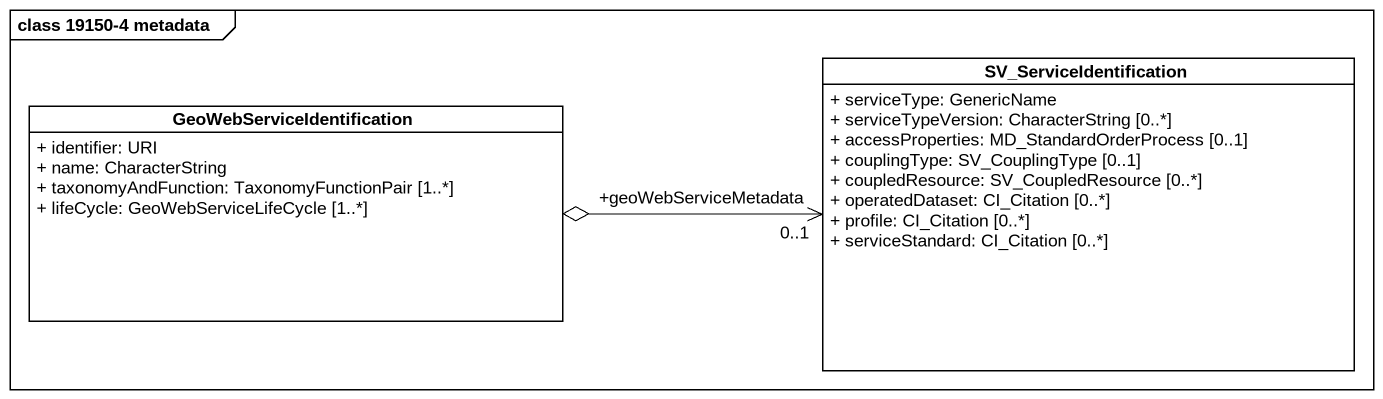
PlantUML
@startuml
mainframe class 19150-4 metadata
hide circle
hide empty members
skinparam classAttributeIconSize 0
class GeoWebServiceIdentification {
  + identifier: URI
  + name: CharacterString
  + taxonomyAndFunction: TaxonomyFunctionPair [1..*]
  + lifeCycle: GeoWebServiceLifeCycle [1..*]
}
class SV_ServiceIdentification #FFFFFF {
  + serviceType: GenericName
  + serviceTypeVersion: CharacterString [0..*]
  + accessProperties: MD_StandardOrderProcess [0..1]
  + couplingType: SV_CouplingType [0..1]
  + coupledResource: SV_CoupledResource [0..*]
  + operatedDataset: CI_Citation [0..*]
  + profile: CI_Citation [0..*]
  + serviceStandard: CI_Citation [0..*]
}
SV_ServiceIdentification "+geoWebServiceMetadata\n0..1" <-left-o GeoWebServiceIdentification
@enduml
